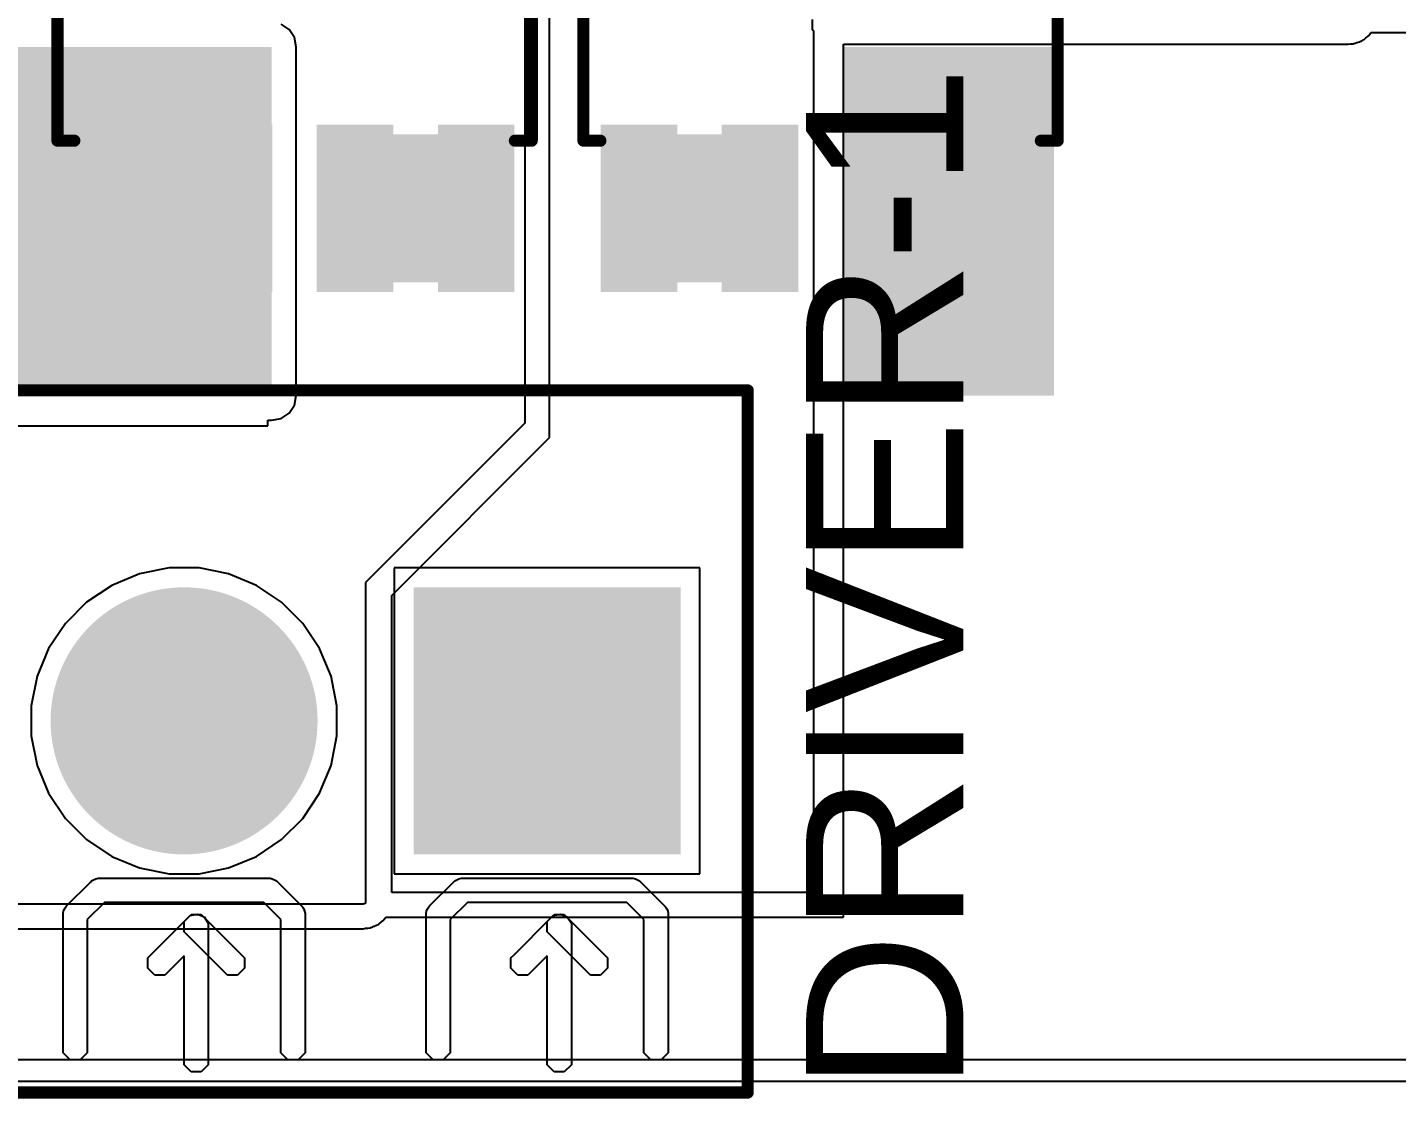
# Model space of a CAD drawing. Header units: millimetres. Extents: x 0 to 5423, y 0 to 5425.
# Drawn here: x 127.24 to 141.61, y 0.03 to 11.26 of the extents above; entities that cross this region are included whole.
import ezdxf

# ---------------------------------------------------------------- set-up
doc = ezdxf.new("R2010")
doc.units = ezdxf.units.MM
for name, color, linetype in [('BottomLayer', 5, 'Continuous'), ('BottomSolder', 6, 'Continuous'), ('MultiLayer', 9, 'Continuous'), ('PadHoleLayer', 156, 'Continuous'), ('TopLayer', 1, 'Continuous'), ('TopOverlay', 2, 'Continuous'), ('TopPaste', 8, 'Continuous'), ('TopSolder', 216, 'Continuous'), ('ViaHoleLayer', 16, 'Continuous')]:
    doc.layers.add(name, color=color, linetype=linetype)
doc.styles.add('Arial', font='', dxfattribs={"height": 0.2})
doc.styles.get('Arial').set_extended_font_data('Arial')

# ---------------------------------------------------------------- blocks, each defined once
blk = doc.blocks.new('DB125_3_81_4P_GN_S_69')
at = {"layer": 'BottomLayer'}
blk.add_hatch(color=5, dxfattribs=at).paths.add_polyline_path([(-7.065, 1.35), (-4.365, 1.35), (-4.365, -1.35), (-7.065, -1.35)])
h = blk.add_hatch(color=5, dxfattribs=at)
edge = h.paths.add_edge_path()
edge.add_arc((-1.905, 0), 1.35, 0, 360)
at = {"layer": 'BottomSolder'}
blk.add_hatch(color=6, dxfattribs=at).paths.add_polyline_path([(-7.116, 1.401), (-4.314, 1.401), (-4.314, -1.401), (-7.116, -1.401)])
h = blk.add_hatch(color=6, dxfattribs=at)
edge = h.paths.add_edge_path()
edge.add_arc((-1.905, 0), 1.401, 0, 360)
at = {"layer": 'MultiLayer'}
blk.add_hatch(color=9, dxfattribs=at).paths.add_polyline_path([(-7.065, 1.35), (-4.365, 1.35), (-4.365, -1.35), (-7.065, -1.35)])
h = blk.add_hatch(color=9, dxfattribs=at)
edge = h.paths.add_edge_path()
edge.add_arc((-1.905, 0), 1.35, 0, 360)
at = {"layer": 'PadHoleLayer'}
h = blk.add_hatch(color=156, dxfattribs=at)
edge = h.paths.add_edge_path()
edge.add_arc((-5.715, 0), 0.65, 0, 360)
h = blk.add_hatch(color=156, dxfattribs=at)
edge = h.paths.add_edge_path()
edge.add_arc((-1.905, 0), 0.65, 0, 360)
at = {"layer": 'TopLayer'}
blk.add_hatch(color=1, dxfattribs=at).paths.add_polyline_path([(-7.065, 1.35), (-4.365, 1.35), (-4.365, -1.35), (-7.065, -1.35)])
h = blk.add_hatch(color=1, dxfattribs=at)
edge = h.paths.add_edge_path()
edge.add_arc((-1.905, 0), 1.35, 0, 360)
at = {"layer": 'TopSolder'}
blk.add_hatch(color=216, dxfattribs=at).paths.add_polyline_path([(-7.116, 1.401), (-4.314, 1.401), (-4.314, -1.401), (-7.116, -1.401)])
h = blk.add_hatch(color=216, dxfattribs=at)
edge = h.paths.add_edge_path()
edge.add_arc((-1.905, 0), 1.401, 0, 360)
at = {"layer": 'TopOverlay'}
for p, q in [((-5.969, 3.609), (-5.895, 3.683)), ((-5.969, 3.556), (-5.969, 3.609)), ((-5.895, 3.683), (-5.789, 3.683)), ((-5.789, 3.683), (-5.715, 3.609)), ((-5.715, 3.609), (-5.715, 3.556)), ((-2.159, 3.609), (-2.085, 3.683)), ((-2.159, 3.556), (-2.159, 3.609)), ((-2.085, 3.683), (-1.979, 3.683)), ((-1.979, 3.683), (-1.905, 3.609)), ((-1.905, 3.609), (-1.905, 3.556)), ((-6.985, 3.482), (-6.911, 3.556)), ((-6.985, 3.429), (-6.985, 3.482)), ((-6.911, 3.556), (-6.805, 3.556)), ((-6.805, 3.556), (-6.731, 3.482)), ((-6.731, 3.482), (-6.731, 3.429)), ((-5.969, 2.159), (-5.969, 3.556)), ((-5.715, 3.556), (-5.715, 3.556)), ((-5.715, 3.556), (-5.715, 2.466)), ((-4.699, 3.482), (-4.625, 3.556)), ((-4.699, 3.429), (-4.699, 3.482)), ((-4.625, 3.556), (-4.519, 3.556)), ((-4.519, 3.556), (-4.445, 3.482)), ((-4.445, 3.482), (-4.445, 3.429)), ((-3.175, 3.482), (-3.101, 3.556)), ((-3.175, 3.429), (-3.175, 3.482)), ((-3.101, 3.556), (-2.995, 3.556)), ((-2.995, 3.556), (-2.921, 3.482)), ((-2.921, 3.482), (-2.921, 3.429)), ((-2.159, 2.159), (-2.159, 3.556)), ((-1.905, 3.556), (-1.905, 3.556)), ((-1.905, 3.556), (-1.905, 2.466)), ((-0.889, 3.482), (-0.815, 3.556)), ((-0.889, 3.429), (-0.889, 3.482)), ((-0.815, 3.556), (-0.709, 3.556)), ((-0.709, 3.556), (-0.635, 3.482)), ((-0.635, 3.482), (-0.635, 3.429)), ((-6.985, 2.032), (-6.985, 3.429)), ((-6.731, 3.429), (-6.731, 3.429)), ((-6.731, 3.429), (-6.731, 2.085)), ((-4.699, 2.085), (-4.699, 3.429)), ((-4.445, 3.429), (-4.445, 3.429)), ((-4.445, 3.429), (-4.445, 2.032)), ((-3.175, 2.032), (-3.175, 3.429)), ((-2.921, 3.429), (-2.921, 3.429)), ((-2.921, 3.429), (-2.921, 2.085)), ((-0.889, 2.085), (-0.889, 3.429)), ((-0.635, 3.429), (-0.635, 3.429)), ((-0.635, 3.429), (-0.635, 2.032)), ((-6.35, 2.593), (-6.276, 2.667)), ((-6.35, 2.487), (-6.35, 2.593)), ((-6.276, 2.667), (-6.17, 2.667)), ((-6.17, 2.667), (-6.133, 2.63)), ((-6.133, 2.63), (-6.133, 2.63)), ((-6.133, 2.63), (-5.752, 2.249)), ((-5.715, 2.466), (-5.551, 2.63)), ((-5.551, 2.63), (-5.514, 2.667)), ((-5.514, 2.667), (-5.408, 2.667)), ((-5.408, 2.667), (-5.334, 2.593)), ((-5.334, 2.593), (-5.334, 2.487)), ((-2.54, 2.593), (-2.466, 2.667)), ((-2.54, 2.487), (-2.54, 2.593)), ((-2.466, 2.667), (-2.36, 2.667)), ((-2.36, 2.667), (-2.323, 2.63)), ((-2.323, 2.63), (-2.323, 2.63)), ((-2.323, 2.63), (-1.942, 2.249)), ((-1.905, 2.466), (-1.741, 2.63)), ((-1.741, 2.63), (-1.704, 2.667)), ((-1.704, 2.667), (-1.598, 2.667)), ((-1.598, 2.667), (-1.524, 2.593)), ((-1.524, 2.593), (-1.524, 2.487)), ((-6.313, 2.45), (-6.35, 2.487)), ((-5.932, 2.069), (-6.313, 2.45)), ((-5.371, 2.45), (-5.752, 2.069)), ((-5.334, 2.487), (-5.371, 2.45)), ((-5.371, 2.45), (-5.371, 2.45)), ((-2.503, 2.45), (-2.54, 2.487)), ((-2.122, 2.069), (-2.503, 2.45)), ((-1.561, 2.45), (-1.942, 2.069)), ((-1.524, 2.487), (-1.561, 2.45)), ((-1.561, 2.45), (-1.561, 2.45)), ((-5.969, 2.121), (-5.969, 2.159)), ((-5.969, 2.159), (-5.969, 2.159)), ((-5.752, 2.249), (-5.715, 2.212)), ((-5.715, 2.212), (-5.715, 2.106)), ((-2.159, 2.121), (-2.159, 2.159)), ((-2.159, 2.159), (-2.159, 2.159)), ((-1.942, 2.249), (-1.905, 2.212)), ((-1.905, 2.212), (-1.905, 2.106)), ((-6.985, 2.02), (-6.985, 2.032)), ((-6.985, 2.032), (-6.985, 2.032)), ((-6.98, 1.995), (-6.985, 2.02)), ((-6.731, 2.085), (-6.551, 1.905)), ((-5.926, 2.056), (-5.969, 2.121)), ((-5.932, 2.069), (-5.932, 2.069)), ((-5.895, 2.032), (-5.932, 2.069)), ((-5.855, 2.027), (-5.926, 2.056)), ((-5.789, 2.032), (-5.895, 2.032)), ((-5.78, 2.042), (-5.855, 2.027)), ((-5.715, 2.106), (-5.789, 2.032)), ((-5.752, 2.069), (-5.78, 2.042)), ((-4.879, 1.905), (-4.699, 2.085)), ((-4.445, 2.02), (-4.45, 1.995)), ((-4.445, 2.032), (-4.445, 2.02)), ((-3.175, 2.02), (-3.175, 2.032)), ((-3.175, 2.032), (-3.175, 2.032)), ((-3.17, 1.995), (-3.175, 2.02)), ((-2.921, 2.085), (-2.741, 1.905)), ((-2.116, 2.056), (-2.159, 2.121)), ((-2.122, 2.069), (-2.122, 2.069)), ((-2.085, 2.032), (-2.122, 2.069)), ((-2.045, 2.027), (-2.116, 2.056)), ((-1.979, 2.032), (-2.085, 2.032)), ((-1.97, 2.042), (-2.045, 2.027)), ((-1.905, 2.106), (-1.979, 2.032)), ((-1.942, 2.069), (-1.97, 2.042)), ((-1.069, 1.905), (-0.889, 2.085)), ((-0.635, 2.02), (-0.64, 1.995)), ((-0.635, 2.032), (-0.635, 2.02)), ((-6.971, 1.972), (-6.98, 1.995)), ((-6.957, 1.951), (-6.971, 1.972)), ((-6.948, 1.942), (-6.957, 1.951)), ((-6.694, 1.688), (-6.948, 1.942)), ((-6.551, 1.905), (-4.879, 1.905)), ((-4.482, 1.942), (-4.736, 1.688)), ((-4.473, 1.951), (-4.482, 1.942)), ((-4.482, 1.942), (-4.482, 1.942)), ((-4.46, 1.972), (-4.473, 1.951)), ((-4.45, 1.995), (-4.46, 1.972)), ((-3.161, 1.972), (-3.17, 1.995)), ((-3.147, 1.951), (-3.161, 1.972)), ((-3.138, 1.942), (-3.147, 1.951)), ((-2.884, 1.688), (-3.138, 1.942)), ((-2.741, 1.905), (-1.069, 1.905)), ((-0.672, 1.942), (-0.926, 1.688)), ((-0.663, 1.951), (-0.672, 1.942)), ((-0.672, 1.942), (-0.672, 1.942)), ((-0.65, 1.972), (-0.663, 1.951)), ((-0.64, 1.995), (-0.65, 1.972)), ((-6.685, 1.679), (-6.694, 1.688)), ((-6.694, 1.688), (-6.694, 1.688)), ((-6.664, 1.666), (-6.685, 1.679)), ((-6.641, 1.656), (-6.664, 1.666)), ((-6.617, 1.651), (-6.641, 1.656)), ((-6.604, 1.651), (-6.617, 1.651)), ((-4.826, 1.651), (-6.604, 1.651)), ((-4.814, 1.651), (-4.826, 1.651)), ((-4.826, 1.651), (-4.826, 1.651)), ((-4.789, 1.656), (-4.814, 1.651)), ((-4.766, 1.666), (-4.789, 1.656)), ((-4.745, 1.679), (-4.766, 1.666)), ((-4.736, 1.688), (-4.745, 1.679)), ((-2.875, 1.679), (-2.884, 1.688)), ((-2.884, 1.688), (-2.884, 1.688)), ((-2.854, 1.666), (-2.875, 1.679)), ((-2.831, 1.656), (-2.854, 1.666)), ((-2.807, 1.651), (-2.831, 1.656)), ((-2.794, 1.651), (-2.807, 1.651)), ((-1.016, 1.651), (-2.794, 1.651)), ((-1.004, 1.651), (-1.016, 1.651)), ((-1.016, 1.651), (-1.016, 1.651)), ((-0.979, 1.656), (-1.004, 1.651)), ((-0.956, 1.666), (-0.979, 1.656)), ((-0.935, 1.679), (-0.956, 1.666)), ((-0.926, 1.688), (-0.935, 1.679))]:
    blk.add_line(p, q, dxfattribs=at)
at = {"layer": 'TopOverlay', "const_width": 0.127}
for points in [[(7.42, 3.899), (-7.82, 3.899)], [(-7.82, 3.899), (-7.82, -3.467)], [(7.42, -3.467), (-7.82, -3.467)]]:
    blk.add_lwpolyline(points, dxfattribs=at)
at = {"layer": 'TopOverlay', "const_width": 0.0635}
for points in [[(-7.852, 3.899, 1), (-7.788, 3.899, 1)], [(-7.852, 3.899, 1), (-7.788, 3.899, 1)], [(-7.852, -3.467, 1), (-7.788, -3.467, 1)], [(-7.852, -3.467, 1), (-7.788, -3.467, 1)]]:
    blk.add_lwpolyline(points, format="xyb", close=True, dxfattribs=at)
blk = doc.blocks.new('SOIC_8_126')
at = {"layer": 'TopLayer'}
for points in [[(-1.925, 2.205), (-1.925, 1.605), (-3.475, 1.605), (-3.475, 2.205)], [(3.475, 2.205), (3.475, 1.605), (1.925, 1.605), (1.925, 2.205)], [(-1.925, 0.935), (-1.925, 0.335), (-3.475, 0.335), (-3.475, 0.935)], [(3.475, 0.935), (3.475, 0.335), (1.925, 0.335), (1.925, 0.935)], [(-1.925, -0.335), (-1.925, -0.935), (-3.475, -0.935), (-3.475, -0.335)], [(3.475, -0.335), (3.475, -0.935), (1.925, -0.935), (1.925, -0.335)], [(-1.925, -1.605), (-1.925, -2.205), (-3.475, -2.205), (-3.475, -1.605)], [(3.475, -1.605), (3.475, -2.205), (1.925, -2.205), (1.925, -1.605)]]:
    blk.add_hatch(color=1, dxfattribs=at).paths.add_polyline_path(points)
at = {"layer": 'TopOverlay'}
blk.add_hatch(color=2, dxfattribs=at).paths.add_polyline_path([(-1.828, 1.574), (-1.498, 1.574), (-1.498, 2.234), (-1.828, 2.234)])
at = {"layer": 'TopPaste'}
for points in [[(-1.925, 2.205), (-1.925, 1.605), (-3.475, 1.605), (-3.475, 2.205)], [(3.475, 2.205), (3.475, 1.605), (1.925, 1.605), (1.925, 2.205)], [(-1.925, 0.935), (-1.925, 0.335), (-3.475, 0.335), (-3.475, 0.935)], [(3.475, 0.935), (3.475, 0.335), (1.925, 0.335), (1.925, 0.935)], [(-1.925, -0.335), (-1.925, -0.935), (-3.475, -0.935), (-3.475, -0.335)], [(3.475, -0.335), (3.475, -0.935), (1.925, -0.935), (1.925, -0.335)], [(-1.925, -1.605), (-1.925, -2.205), (-3.475, -2.205), (-3.475, -1.605)], [(3.475, -1.605), (3.475, -2.205), (1.925, -2.205), (1.925, -1.605)]]:
    blk.add_hatch(color=8, dxfattribs=at).paths.add_polyline_path(points)
at = {"layer": 'TopSolder'}
for points in [[(-1.823, 2.307), (-1.823, 1.503), (-3.577, 1.503), (-3.577, 2.307)], [(3.577, 2.307), (3.577, 1.503), (1.823, 1.503), (1.823, 2.307)], [(-1.823, 1.037), (-1.823, 0.233), (-3.577, 0.233), (-3.577, 1.037)], [(3.577, 1.037), (3.577, 0.233), (1.823, 0.233), (1.823, 1.037)], [(-1.823, -0.233), (-1.823, -1.037), (-3.577, -1.037), (-3.577, -0.233)], [(3.577, -0.233), (3.577, -1.037), (1.823, -1.037), (1.823, -0.233)], [(-1.823, -1.503), (-1.823, -2.307), (-3.577, -2.307), (-3.577, -1.503)], [(3.577, -1.503), (3.577, -2.307), (1.823, -2.307), (1.823, -1.503)]]:
    blk.add_hatch(color=216, dxfattribs=at).paths.add_polyline_path(points)
at = {"layer": 'TopOverlay', "const_width": 0.127}
for points in [[(-1.991, 2.311), (-1.991, 2.489)], [(1.991, 2.489), (-1.991, 2.489)], [(1.991, 2.311), (1.991, 2.489)], [(-3.632, 1.905), (-3.759, 2.032)], [(-3.759, 1.778), (-3.759, 2.032)], [(-3.759, 1.778), (-3.632, 1.905)], [(-1.991, -2.489), (-1.991, -2.311)], [(1.991, -2.489), (1.991, -2.311)], [(1.991, -2.489), (-1.991, -2.489)]]:
    blk.add_lwpolyline(points, dxfattribs=at)
at = {"layer": 'TopOverlay', "const_width": 0.0635}
for points in [[(-2.022, 2.489, 1), (-1.959, 2.489, 1)], [(-2.022, 2.489, 1), (-1.959, 2.489, 1)], [(1.959, 2.489, 1), (2.022, 2.489, 1)], [(1.959, 2.489, 1), (2.022, 2.489, 1)], [(-2.022, 2.311, 1), (-1.959, 2.311, 1)], [(1.959, 2.311, 1), (2.022, 2.311, 1)], [(-3.791, 2.032, 1), (-3.727, 2.032, 1)], [(-3.791, 2.032, 1), (-3.727, 2.032, 1)], [(-3.664, 1.905, 1), (-3.6, 1.905, 1)], [(-3.664, 1.905, 1), (-3.6, 1.905, 1)], [(-3.791, 1.778, 1), (-3.727, 1.778, 1)], [(-3.791, 1.778, 1), (-3.727, 1.778, 1)], [(-2.022, -2.311, 1), (-1.959, -2.311, 1)], [(1.959, -2.311, 1), (2.022, -2.311, 1)], [(-2.022, -2.489, 1), (-1.959, -2.489, 1)], [(-2.022, -2.489, 1), (-1.959, -2.489, 1)], [(1.959, -2.489, 1), (2.022, -2.489, 1)], [(1.959, -2.489, 1), (2.022, -2.489, 1)]]:
    blk.add_lwpolyline(points, format="xyb", close=True, dxfattribs=at)
blk = doc.blocks.new('SOIC_8_127')
at = {"layer": 'TopLayer'}
for points in [[(-1.925, 2.205), (-1.925, 1.605), (-3.475, 1.605), (-3.475, 2.205)], [(3.475, 2.205), (3.475, 1.605), (1.925, 1.605), (1.925, 2.205)], [(-1.925, 0.935), (-1.925, 0.335), (-3.475, 0.335), (-3.475, 0.935)], [(3.475, 0.935), (3.475, 0.335), (1.925, 0.335), (1.925, 0.935)], [(-1.925, -0.335), (-1.925, -0.935), (-3.475, -0.935), (-3.475, -0.335)], [(3.475, -0.335), (3.475, -0.935), (1.925, -0.935), (1.925, -0.335)], [(-1.925, -1.605), (-1.925, -2.205), (-3.475, -2.205), (-3.475, -1.605)], [(3.475, -1.605), (3.475, -2.205), (1.925, -2.205), (1.925, -1.605)]]:
    blk.add_hatch(color=1, dxfattribs=at).paths.add_polyline_path(points)
at = {"layer": 'TopOverlay'}
blk.add_hatch(color=2, dxfattribs=at).paths.add_polyline_path([(-1.828, 1.574), (-1.498, 1.574), (-1.498, 2.234), (-1.828, 2.234)])
at = {"layer": 'TopPaste'}
for points in [[(-1.925, 2.205), (-1.925, 1.605), (-3.475, 1.605), (-3.475, 2.205)], [(3.475, 2.205), (3.475, 1.605), (1.925, 1.605), (1.925, 2.205)], [(-1.925, 0.935), (-1.925, 0.335), (-3.475, 0.335), (-3.475, 0.935)], [(3.475, 0.935), (3.475, 0.335), (1.925, 0.335), (1.925, 0.935)], [(-1.925, -0.335), (-1.925, -0.935), (-3.475, -0.935), (-3.475, -0.335)], [(3.475, -0.335), (3.475, -0.935), (1.925, -0.935), (1.925, -0.335)], [(-1.925, -1.605), (-1.925, -2.205), (-3.475, -2.205), (-3.475, -1.605)], [(3.475, -1.605), (3.475, -2.205), (1.925, -2.205), (1.925, -1.605)]]:
    blk.add_hatch(color=8, dxfattribs=at).paths.add_polyline_path(points)
at = {"layer": 'TopSolder'}
for points in [[(-1.823, 2.307), (-1.823, 1.503), (-3.577, 1.503), (-3.577, 2.307)], [(3.577, 2.307), (3.577, 1.503), (1.823, 1.503), (1.823, 2.307)], [(-1.823, 1.037), (-1.823, 0.233), (-3.577, 0.233), (-3.577, 1.037)], [(3.577, 1.037), (3.577, 0.233), (1.823, 0.233), (1.823, 1.037)], [(-1.823, -0.233), (-1.823, -1.037), (-3.577, -1.037), (-3.577, -0.233)], [(3.577, -0.233), (3.577, -1.037), (1.823, -1.037), (1.823, -0.233)], [(-1.823, -1.503), (-1.823, -2.307), (-3.577, -2.307), (-3.577, -1.503)], [(3.577, -1.503), (3.577, -2.307), (1.823, -2.307), (1.823, -1.503)]]:
    blk.add_hatch(color=216, dxfattribs=at).paths.add_polyline_path(points)
at = {"layer": 'TopOverlay', "const_width": 0.127}
for points in [[(-1.991, 2.311), (-1.991, 2.489)], [(1.991, 2.489), (-1.991, 2.489)], [(1.991, 2.311), (1.991, 2.489)], [(-3.632, 1.905), (-3.759, 2.032)], [(-3.759, 1.778), (-3.759, 2.032)], [(-3.759, 1.778), (-3.632, 1.905)], [(-1.991, -2.489), (-1.991, -2.311)], [(1.991, -2.489), (1.991, -2.311)], [(1.991, -2.489), (-1.991, -2.489)]]:
    blk.add_lwpolyline(points, dxfattribs=at)
at = {"layer": 'TopOverlay', "const_width": 0.0635}
for points in [[(-2.022, 2.489, 1), (-1.959, 2.489, 1)], [(-2.022, 2.489, 1), (-1.959, 2.489, 1)], [(1.959, 2.489, 1), (2.022, 2.489, 1)], [(1.959, 2.489, 1), (2.022, 2.489, 1)], [(-2.022, 2.311, 1), (-1.959, 2.311, 1)], [(1.959, 2.311, 1), (2.022, 2.311, 1)], [(-3.791, 2.032, 1), (-3.727, 2.032, 1)], [(-3.791, 2.032, 1), (-3.727, 2.032, 1)], [(-3.664, 1.905, 1), (-3.6, 1.905, 1)], [(-3.664, 1.905, 1), (-3.6, 1.905, 1)], [(-3.791, 1.778, 1), (-3.727, 1.778, 1)], [(-3.791, 1.778, 1), (-3.727, 1.778, 1)], [(-2.022, -2.311, 1), (-1.959, -2.311, 1)], [(1.959, -2.311, 1), (2.022, -2.311, 1)], [(-2.022, -2.489, 1), (-1.959, -2.489, 1)], [(-2.022, -2.489, 1), (-1.959, -2.489, 1)], [(1.959, -2.489, 1), (2.022, -2.489, 1)], [(1.959, -2.489, 1), (2.022, -2.489, 1)]]:
    blk.add_lwpolyline(points, format="xyb", close=True, dxfattribs=at)

msp = doc.modelspace()

# ---------------------------------------------------------------- hatches: boundary and pattern name
at = {"layer": 'BottomLayer'}
h = msp.add_hatch(color=5, dxfattribs=at)
edge = h.paths.add_edge_path()
edge.add_arc((127.881, 10.59), 0.3, 0, 360)
h = msp.add_hatch(color=5, dxfattribs=at)
edge = h.paths.add_edge_path()
edge.add_arc((128.994, 10.59), 0.3, 0, 360)
h = msp.add_hatch(color=5, dxfattribs=at)
edge = h.paths.add_edge_path()
edge.add_arc((136.241, 10.59), 0.3, 0, 360)
h = msp.add_hatch(color=5, dxfattribs=at)
edge = h.paths.add_edge_path()
edge.add_arc((137.354, 10.59), 0.3, 0, 360)
h = msp.add_hatch(color=5, dxfattribs=at)
edge = h.paths.add_edge_path()
edge.add_arc((136.241, 8.14), 0.3, 0, 360)
h = msp.add_hatch(color=5, dxfattribs=at)
edge = h.paths.add_edge_path()
edge.add_arc((137.354, 8.14), 0.3, 0, 360)
h = msp.add_hatch(color=5, dxfattribs=at)
edge = h.paths.add_edge_path()
edge.add_arc((127.881, 7.901), 0.3, 0, 360)
h = msp.add_hatch(color=5, dxfattribs=at)
edge = h.paths.add_edge_path()
edge.add_arc((128.994, 7.901), 0.3, 0, 360)
at = {"layer": 'BottomSolder'}
h = msp.add_hatch(color=6, dxfattribs=at)
edge = h.paths.add_edge_path()
edge.add_arc((127.881, 10.59), 0.402, 0, 360)
h = msp.add_hatch(color=6, dxfattribs=at)
edge = h.paths.add_edge_path()
edge.add_arc((128.994, 10.59), 0.402, 0, 360)
h = msp.add_hatch(color=6, dxfattribs=at)
edge = h.paths.add_edge_path()
edge.add_arc((136.241, 10.59), 0.402, 0, 360)
h = msp.add_hatch(color=6, dxfattribs=at)
edge = h.paths.add_edge_path()
edge.add_arc((137.354, 10.59), 0.402, 0, 360)
h = msp.add_hatch(color=6, dxfattribs=at)
edge = h.paths.add_edge_path()
edge.add_arc((136.241, 8.14), 0.402, 0, 360)
h = msp.add_hatch(color=6, dxfattribs=at)
edge = h.paths.add_edge_path()
edge.add_arc((137.354, 8.14), 0.402, 0, 360)
h = msp.add_hatch(color=6, dxfattribs=at)
edge = h.paths.add_edge_path()
edge.add_arc((127.881, 7.901), 0.402, 0, 360)
h = msp.add_hatch(color=6, dxfattribs=at)
edge = h.paths.add_edge_path()
edge.add_arc((128.994, 7.901), 0.402, 0, 360)
at = {"layer": 'TopLayer'}
for points in [[(124.88, 7.4), (129.798, 7.4), (129.798, 11.057), (124.88, 11.057)], [(138.01, 11.057), (135.801, 11.057), (135.801, 7.4), (138.01, 7.4)], [(130.375, 8.59), (132.245, 8.59), (132.245, 10.14), (130.375, 10.14)], [(133.355, 8.59), (135.225, 8.59), (135.225, 10.14), (133.355, 10.14)], [(124.854, 8.471), (129.705, 8.471), (129.705, 10.021), (124.854, 10.021)]]:
    msp.add_hatch(color=1, dxfattribs=at).paths.add_polyline_path(points)
h = msp.add_hatch(color=1, dxfattribs=at)
edge = h.paths.add_edge_path()
edge.add_arc((127.881, 10.59), 0.3, 0, 360)
h = msp.add_hatch(color=1, dxfattribs=at)
edge = h.paths.add_edge_path()
edge.add_arc((128.994, 10.59), 0.3, 0, 360)
h = msp.add_hatch(color=1, dxfattribs=at)
edge = h.paths.add_edge_path()
edge.add_arc((136.241, 10.59), 0.3, 0, 360)
h = msp.add_hatch(color=1, dxfattribs=at)
edge = h.paths.add_edge_path()
edge.add_arc((137.354, 10.59), 0.3, 0, 360)
h = msp.add_hatch(color=1, dxfattribs=at)
edge = h.paths.add_edge_path()
edge.add_arc((136.241, 8.14), 0.3, 0, 360)
h = msp.add_hatch(color=1, dxfattribs=at)
edge = h.paths.add_edge_path()
edge.add_arc((137.354, 8.14), 0.3, 0, 360)
h = msp.add_hatch(color=1, dxfattribs=at)
edge = h.paths.add_edge_path()
edge.add_arc((127.881, 7.901), 0.3, 0, 360)
h = msp.add_hatch(color=1, dxfattribs=at)
edge = h.paths.add_edge_path()
edge.add_arc((128.994, 7.901), 0.3, 0, 360)
at = {"layer": 'TopSolder'}
h = msp.add_hatch(color=216, dxfattribs=at)
edge = h.paths.add_edge_path()
edge.add_arc((127.881, 10.59), 0.402, 0, 360)
h = msp.add_hatch(color=216, dxfattribs=at)
edge = h.paths.add_edge_path()
edge.add_arc((128.994, 10.59), 0.402, 0, 360)
h = msp.add_hatch(color=216, dxfattribs=at)
edge = h.paths.add_edge_path()
edge.add_arc((136.241, 10.59), 0.402, 0, 360)
h = msp.add_hatch(color=216, dxfattribs=at)
edge = h.paths.add_edge_path()
edge.add_arc((137.354, 10.59), 0.402, 0, 360)
h = msp.add_hatch(color=216, dxfattribs=at)
edge = h.paths.add_edge_path()
edge.add_arc((136.241, 8.14), 0.402, 0, 360)
h = msp.add_hatch(color=216, dxfattribs=at)
edge = h.paths.add_edge_path()
edge.add_arc((137.354, 8.14), 0.402, 0, 360)
h = msp.add_hatch(color=216, dxfattribs=at)
edge = h.paths.add_edge_path()
edge.add_arc((127.881, 7.901), 0.402, 0, 360)
h = msp.add_hatch(color=216, dxfattribs=at)
edge = h.paths.add_edge_path()
edge.add_arc((128.994, 7.901), 0.402, 0, 360)
at = {"layer": 'ViaHoleLayer'}
h = msp.add_hatch(color=16, dxfattribs=at)
edge = h.paths.add_edge_path()
edge.add_arc((127.881, 10.59), 0.15, 0, 360)
h = msp.add_hatch(color=16, dxfattribs=at)
edge = h.paths.add_edge_path()
edge.add_arc((128.994, 10.59), 0.15, 0, 360)
h = msp.add_hatch(color=16, dxfattribs=at)
edge = h.paths.add_edge_path()
edge.add_arc((136.241, 10.59), 0.15, 0, 360)
h = msp.add_hatch(color=16, dxfattribs=at)
edge = h.paths.add_edge_path()
edge.add_arc((137.354, 10.59), 0.15, 0, 360)
h = msp.add_hatch(color=16, dxfattribs=at)
edge = h.paths.add_edge_path()
edge.add_arc((136.241, 8.14), 0.15, 0, 360)
h = msp.add_hatch(color=16, dxfattribs=at)
edge = h.paths.add_edge_path()
edge.add_arc((137.354, 8.14), 0.15, 0, 360)
h = msp.add_hatch(color=16, dxfattribs=at)
edge = h.paths.add_edge_path()
edge.add_arc((127.881, 7.901), 0.15, 0, 360)
h = msp.add_hatch(color=16, dxfattribs=at)
edge = h.paths.add_edge_path()
edge.add_arc((128.994, 7.901), 0.15, 0, 360)

# ---------------------------------------------------------------- linework, layer by layer
at = {"layer": 'BottomLayer'}
for p, q in [((128.412, 5.53), (128.12, 5.409)), ((128.722, 5.592), (128.412, 5.53)), ((129.038, 5.592), (128.722, 5.592)), ((129.347, 5.53), (129.038, 5.592)), ((129.639, 5.409), (129.347, 5.53)), ((134.294, 5.592), (131.086, 5.592)), ((131.086, 5.592), (131.086, 2.384)), ((134.294, 2.384), (134.294, 5.592)), ((128.12, 5.409), (127.857, 5.234)), ((129.902, 5.234), (129.639, 5.409)), ((127.857, 5.234), (127.634, 5.01)), ((130.126, 5.01), (129.902, 5.234)), ((127.634, 5.01), (127.458, 4.748)), ((130.301, 4.748), (130.126, 5.01)), ((127.458, 4.748), (127.337, 4.456)), ((130.422, 4.456), (130.301, 4.748)), ((127.337, 4.456), (127.276, 4.146)), ((130.484, 4.146), (130.422, 4.456)), ((127.276, 4.146), (127.276, 3.83)), ((130.484, 3.83), (130.484, 4.146)), ((127.276, 3.83), (127.337, 3.52)), ((130.422, 3.52), (130.484, 3.83)), ((127.337, 3.52), (127.458, 3.228)), ((130.301, 3.228), (130.422, 3.52)), ((127.458, 3.228), (127.634, 2.965)), ((130.126, 2.965), (130.301, 3.228)), ((127.634, 2.965), (127.857, 2.742)), ((129.902, 2.742), (130.126, 2.965)), ((127.857, 2.742), (128.12, 2.566)), ((129.639, 2.566), (129.902, 2.742)), ((128.12, 2.566), (128.412, 2.445)), ((128.412, 2.445), (128.722, 2.384)), ((129.038, 2.384), (129.347, 2.445)), ((129.347, 2.445), (129.639, 2.566)), ((128.722, 2.384), (129.038, 2.384)), ((131.086, 2.384), (134.294, 2.384)), ((153.683, 0.432), (33.833, 0.432))]:
    msp.add_line(p, q, dxfattribs=at)
at = {"layer": 'TopLayer'}
for p, q in [((132.456, 13.486), (132.456, 10.576)), ((132.715, 10.576), (132.715, 13.486)), ((129.982, 11.24), (129.898, 11.296)), ((130.038, 11.156), (129.982, 11.24)), ((135.471, 11.345), (135.471, 11.238)), ((135.471, 11.238), (135.484, 11.226)), ((135.484, 11.226), (135.484, 11.218)), ((135.484, 11.218), (135.484, 2.189)), ((130.057, 11.057), (130.038, 11.156)), ((135.801, 1.93), (135.801, 11.086)), ((135.801, 11.086), (141.097, 11.086)), ((141.097, 11.086), (141.122, 11.091)), ((141.122, 11.091), (141.148, 11.091)), ((141.148, 11.091), (141.156, 11.095)), ((141.156, 11.095), (141.171, 11.098)), ((141.171, 11.098), (141.186, 11.104)), ((141.186, 11.104), (141.196, 11.106)), ((141.196, 11.106), (141.198, 11.107)), ((141.198, 11.107), (141.202, 11.109)), ((141.198, 11.107), (141.198, 11.107)), ((141.202, 11.109), (141.22, 11.112)), ((141.202, 11.109), (141.202, 11.109)), ((141.22, 11.112), (141.228, 11.117)), ((141.228, 11.117), (141.237, 11.12)), ((141.237, 11.12), (141.246, 11.127)), ((141.246, 11.127), (141.258, 11.132)), ((141.258, 11.132), (141.261, 11.135)), ((141.261, 11.135), (141.265, 11.136)), ((141.265, 11.136), (141.283, 11.154)), ((141.283, 11.154), (141.304, 11.168)), ((141.304, 11.168), (141.306, 11.17)), ((141.306, 11.17), (141.31, 11.177)), ((141.31, 11.177), (141.316, 11.182)), ((141.316, 11.182), (141.323, 11.193)), ((141.323, 11.193), (141.332, 11.201)), ((141.332, 11.201), (141.333, 11.205)), ((141.332, 11.201), (141.332, 11.201)), ((141.333, 11.205), (141.336, 11.208)), ((141.336, 11.208), (147.12, 11.208)), ((130.057, 7.4), (130.057, 11.057)), ((132.456, 10.576), (132.456, 7.11)), ((132.715, 6.959), (132.715, 10.576)), ((130.038, 7.301), (130.057, 7.4)), ((129.898, 7.16), (129.982, 7.216)), ((129.982, 7.216), (130.038, 7.301)), ((127, 7.083), (129.76, 7.083)), ((129.76, 7.083), (129.76, 7.141)), ((129.76, 7.141), (129.798, 7.141)), ((129.798, 7.141), (129.898, 7.16)), ((132.456, 7.11), (130.785, 5.439)), ((131.06, 5.304), (132.715, 6.959)), ((130.785, 5.439), (130.785, 2.075)), ((131.06, 2.189), (131.06, 5.304)), ((135.484, 2.189), (131.06, 2.189)), ((130.759, 2.066), (127.026, 2.066)), ((130.782, 2.071), (130.759, 2.066)), ((130.784, 2.074), (130.782, 2.071)), ((130.785, 2.075), (130.784, 2.074)), ((130.925, 1.855), (130.95, 1.879)), ((130.95, 1.879), (130.967, 1.891)), ((130.967, 1.891), (130.968, 1.892)), ((130.968, 1.892), (130.979, 1.909)), ((130.979, 1.909), (130.997, 1.927)), ((130.997, 1.927), (130.999, 1.93)), ((130.999, 1.93), (130.999, 1.93)), ((130.999, 1.93), (135.801, 1.93)), ((127.026, 1.807), (130.759, 1.807)), ((130.759, 1.807), (130.784, 1.812)), ((130.784, 1.812), (130.81, 1.812)), ((130.81, 1.812), (130.832, 1.817)), ((130.832, 1.817), (130.856, 1.826)), ((130.856, 1.826), (130.858, 1.827)), ((130.858, 1.827), (130.86, 1.828)), ((130.86, 1.828), (130.871, 1.833)), ((130.871, 1.833), (130.883, 1.835)), ((130.883, 1.835), (130.894, 1.842)), ((130.894, 1.842), (130.925, 1.855)), ((130.925, 1.855), (130.925, 1.855)), ((152.555, 0.203), (33.553, 0.203))]:
    msp.add_line(p, q, dxfattribs=at)

# ---------------------------------------------------------------- block references
for name, p, rotation in [('SOIC_8_126', (130.04, 12.065), 270), ('SOIC_8_127', (135.56, 12.065), 270), ('DB125_3_81_4P_GN_S_69', (126.975, 3.988), 180)]:
    msp.add_blockref(name, p, dxfattribs=dict(rotation=rotation))

# ---------------------------------------------------------------- texts
at = {"layer": 'TopOverlay', "style": 'Arial'}
msp.add_text('DRIVER-1', height=1.651, rotation=90, dxfattribs=at).set_placement((137.058, 0.098))

doc.saveas('drawing.dxf')
